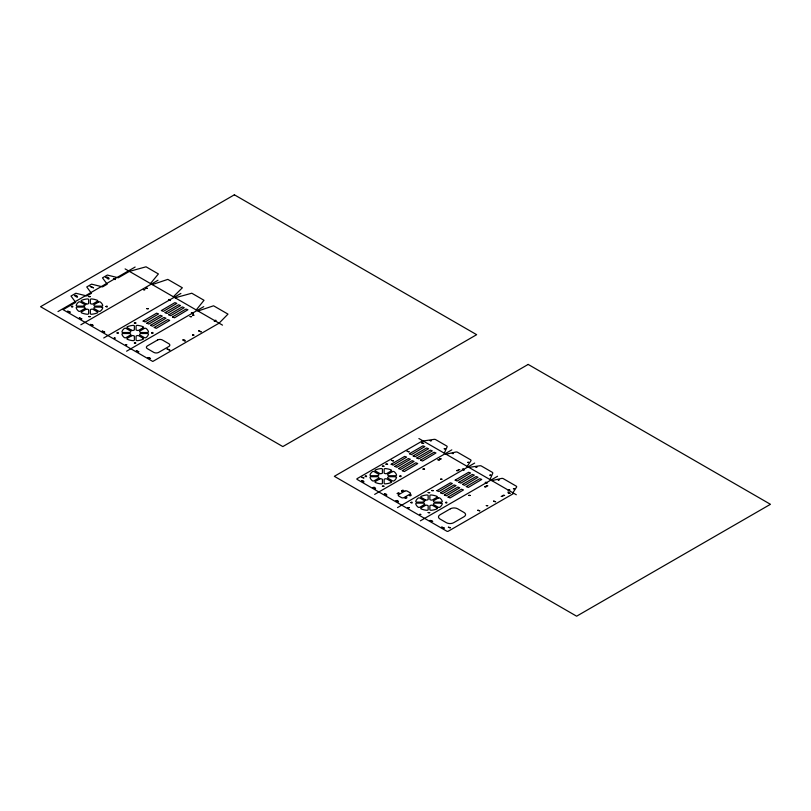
<?xml version="1.0" encoding="UTF-8"?>
<svg xmlns="http://www.w3.org/2000/svg" width="811" height="811" viewBox="0 0 811 811"><rect width="100%" height="100%" fill="white"/><g stroke="black" fill="none" stroke-linecap="round" stroke-linejoin="round"><path stroke-width="1.22" d="M490.016 479.585L492.733 473.249A1.713 0.993 0 0 0 492.287 472.306L481.43 466.041A1.713 0.993 0 0 0 479.788 465.778L468.94 467.41M444.276 453.167L447.094 446.912A1.713 0.993 0 0 0 446.648 445.969L435.679 439.633A1.713 0.993 0 0 0 434.037 439.369L423.768 440.92A1.024 0.598 0 0 1 423.22 440.91A1.024 0.598 0 0 0 422.196 441.062L357.164 478.612A1.024 0.598 0 0 0 357.164 479.443L446.82 531.205A1.024 0.598 0 0 0 448.28 531.205L513.13 493.767A1.024 0.598 0 0 0 513.241 492.997A1.024 0.598 0 0 1 513.11 492.439L516.546 487.137A1.713 0.993 0 0 0 516.151 486.093L503.307 478.672A1.713 0.993 0 0 0 501.472 478.449L491.811 480.619M467.146 466.376L470.907 460.8A1.713 0.993 0 0 0 470.522 459.746L457.556 452.264A1.713 0.993 0 0 0 455.731 452.041L446.07 454.211M196.221 309.964L204.017 300.283L191.781 293.217L175.146 297.789M150.481 283.546L158.398 273.946L146.041 266.809L129.405 271.381L118.325 277.778L107.336 275.061L102.49 277.859L107.194 284.205L102.571 286.871L91.582 284.154L86.736 286.952L91.45 293.298L86.828 295.964L75.839 293.247L70.993 296.045L75.697 302.381L63.096 309.67L152.782 361.453L219.092 323.163L227.982 314.121L213.567 305.798L198.016 310.998M173.351 296.755L182.353 287.783L167.816 279.389L152.275 284.59M57.986 311.576L135.143 267.032M80.857 324.785L158.013 280.241M103.727 337.984L180.883 293.44M126.597 351.193L203.754 306.649M374.652 494.406L451.808 449.862M397.522 507.605L474.678 463.061M420.392 520.814L497.548 476.27M125.097 268.897L222.498 325.13M418.892 438.518L516.293 494.751M88.622 316.584L90.335 316.625L88.632 316.513M134.362 342.992C136.542 344.675 135.984 341.167 134.362 342.992M382.417 486.205L384.13 486.245L382.417 486.164M428.157 512.613L429.871 512.653L428.178 512.542M88.622 296.573L90.335 296.623L88.632 296.502M134.362 322.981L136.076 323.031L134.373 322.95M382.417 466.193L384.13 466.244L382.417 466.163M385.945 464.156L387.658 464.206L385.955 464.125M428.157 492.601L429.871 492.652L428.167 492.571M431.685 490.564L433.398 490.614L431.705 490.503M397.248 493.595C399.762 494.781 399.478 490.99 397.248 493.564M401.597 491.081C404.071 492.287 403.868 488.475 401.607 491.03M405.064 498.106C407.467 499.363 407.477 495.44 405.064 498.076M409.413 495.592C411.927 496.788 411.582 492.997 409.423 495.541M114.239 338.086L115.304 338.126L114.25 338.035M125.867 344.797L126.932 344.837L125.877 344.756M143.456 289.669L144.997 289.699L143.466 289.639M145.879 288.27L147.42 288.3L145.889 288.24M146.781 308.646L148.322 308.687L146.781 308.646M190.098 316.594L191.639 316.625L190.109 316.564M192.521 315.195L194.062 315.226L192.521 315.165M192.521 335.055L194.062 335.125L192.531 334.994M408.004 507.696L409.129 507.727L408.004 507.696M419.632 514.417L420.757 514.438L419.632 514.417M422.997 469.072L424.538 469.103L422.997 469.072M430.165 440.667L431.29 440.687L430.165 440.667M437.981 459.817L439.521 459.847L437.981 459.817M439.674 458.844L441.214 458.874L439.684 458.813M440.576 479.22L442.117 479.25L440.576 479.189M444.256 448.797L445.381 448.828L444.256 448.777M452.376 453.491L453.501 453.511L452.386 453.471M456.603 470.573L458.144 470.603L456.603 470.573M458.296 469.589L459.837 469.62L458.306 469.559M467.785 462.382L468.91 462.432L467.795 462.341M468.616 495.409L470.157 495.45L468.616 495.409M475.905 467.075L477.03 467.126L475.915 467.024M484.623 486.742L486.154 486.813L484.633 486.681M486.316 485.769L487.857 485.799L486.316 485.738M486.316 505.628L487.857 505.689L486.326 505.567M489.925 475.165L491.05 475.195L489.925 475.145M498.116 479.899L499.252 479.919L498.126 479.879M501.33 496.393L502.871 496.423L501.34 496.362M503.023 495.409L504.564 495.45L503.023 495.409M513.454 488.749L514.579 488.8L513.464 488.709M67.749 311.231L70.293 312.205L67.749 311.211M74.47 295.528C79.995 300.05 76.964 293.977 74.48 295.508M79.377 317.942L81.921 318.916L79.387 317.922M90.224 286.435L93.559 287.864L90.244 286.374M90.619 324.441L93.164 325.404L90.629 324.39M105.967 277.342C110.904 281.893 109.232 275.912 105.967 277.321M102.247 331.152L104.791 332.115L102.257 331.111M136.36 350.849L138.904 351.812L136.37 350.828M147.987 357.56L150.542 358.523L147.997 357.539M167.167 349.044L169.773 350.048L167.167 349.044M182.911 339.961C187.361 343.459 184.726 338.44 182.911 339.961M198.665 330.868L201.27 331.871L198.675 330.817M361.513 480.852C366.014 484.37 363.298 479.21 361.513 480.852M361.97 477.365L364.027 477.943L361.97 477.344M373.141 487.563C377.784 491.06 374.692 485.941 373.141 487.563M384.384 494.061C388.854 497.548 386.259 492.48 384.384 494.031M391.399 460.374L393.467 460.942L391.419 460.324M396.011 500.772C400.31 504.26 398.181 499.221 396.011 500.742M407.152 451.281L409.21 451.849L407.152 451.251M421.69 442.887L423.747 443.455L421.7 442.836M430.124 520.469L432.739 521.443L430.134 520.419M441.752 527.18L444.367 528.154L441.762 527.13M448.402 527.272L450.46 527.839L448.412 527.221M477.841 510.271L479.899 510.849L477.841 510.251M493.585 501.178L495.643 501.756L493.605 501.127M508.122 492.784L510.18 493.362L508.132 492.764M71.419 306.629C73.477 308.383 73.193 304.855 71.419 306.629M117.048 332.966C119.187 334.7 118.649 331.192 117.048 332.966M365.214 476.25C367.221 477.983 366.947 474.577 365.234 476.179M410.842 502.587C412.829 504.32 412.617 500.904 410.863 502.516M105.947 306.558C107.934 308.292 107.691 304.885 105.967 306.487M151.687 332.966C153.796 334.72 153.35 331.162 151.687 332.966M399.742 476.179C401.79 477.932 401.516 474.405 399.742 476.179M445.482 502.587C447.52 504.31 447.216 500.894 445.503 502.516M143.152 321.065L145.169 321.926L158.571 313.898L156.584 313.198L143.152 321.065M146.862 323.204L148.869 324.055L162.291 316.067L160.325 315.317L146.862 323.204M150.562 325.343L152.569 326.194L165.991 318.206L163.994 317.466L150.572 325.312M154.262 327.482L156.28 328.333L169.702 320.375L167.695 319.605L154.272 327.451M161.399 310.532L163.406 311.394L176.818 303.365L174.872 302.645L161.399 310.532M165.099 312.671L167.117 313.522L180.539 305.534L178.572 304.784L165.12 312.61M168.81 314.81L170.817 315.661L184.249 307.704L182.272 306.923L168.81 314.78M172.51 316.949L174.517 317.8L187.919 309.751L185.942 309.072L172.52 316.919M391.206 464.277L393.213 465.139L406.625 457.11L404.638 456.411L391.216 464.247M394.906 466.416L396.924 467.268L410.336 459.249L408.339 458.55L394.916 466.386M398.617 468.555L400.624 469.407L414.036 461.388L412.079 460.668L398.617 468.555M402.317 470.694L404.324 471.546L417.746 463.557L415.79 462.797L402.337 470.633M409.454 453.744L411.461 454.596L424.873 446.577L422.886 445.878L409.464 453.714M413.154 455.883L415.161 456.735L428.573 448.716L426.586 448.007L413.154 455.883M416.854 458.022L418.871 458.874L432.293 450.886L430.327 450.135L416.874 457.962M420.564 460.161L422.572 461.013L435.963 452.964L434.027 452.264L420.564 460.131M436.947 490.685L438.964 491.547L452.356 483.498L450.379 482.819L436.957 490.665M440.657 492.824L442.664 493.686L456.056 485.637L454.079 484.958L440.657 492.794M444.357 494.963L446.364 495.815L459.776 487.796L457.83 487.076L444.377 494.903M448.057 497.102L450.075 497.954L463.476 489.935L461.489 489.226L448.067 497.072M455.194 480.153L457.201 481.014L470.603 472.965L468.626 472.286L455.214 480.102M458.894 482.292L460.912 483.143L474.323 475.124L472.326 474.425L458.904 482.261M462.605 484.431L464.612 485.282L478.024 477.263L476.067 476.544L462.605 484.4M466.305 486.57L468.312 487.421L481.734 479.433L479.737 478.693L466.315 486.539M234.379 194.802L40.55 306.7L282.826 446.577L476.655 334.679L234.379 194.802M84.76 308.626L80.34 311.171A1.196 0.689 0 0 1 78.515 311.089A13.432 7.755 0 0 1 76.234 307.906A1.196 0.689 0 0 1 77.42 307.095L83.665 307.095A1.196 0.689 0 0 1 84.79 307.562A4.967 2.869 0 0 0 84.993 307.835A1.196 0.689 0 0 1 84.76 308.626M97.401 301.327L92.981 303.882A1.196 0.689 0 0 1 91.613 304.013A4.967 2.869 0 0 0 91.136 303.902A1.196 0.689 0 0 1 90.335 303.243L90.335 299.644A1.196 0.689 0 0 1 91.734 298.955A13.432 7.755 0 0 1 97.239 300.273A1.196 0.689 0 0 1 97.401 301.327M85.966 309.326L81.556 311.87A1.196 0.689 0 0 0 81.708 312.924A13.432 7.755 0 0 0 87.223 314.242A1.196 0.689 0 0 0 88.622 313.563L88.622 309.964A1.196 0.689 0 0 0 87.821 309.305A4.967 2.869 0 0 1 87.335 309.194A1.196 0.689 0 0 0 85.966 309.326M98.607 302.027L94.198 304.581A1.196 0.689 0 0 0 93.954 305.362A4.967 2.869 0 0 1 94.157 305.646A1.196 0.689 0 0 0 95.292 306.112L101.537 306.112A1.196 0.689 0 0 0 102.713 305.301A13.432 7.755 0 0 0 100.432 302.118A1.196 0.689 0 0 0 98.607 302.027M130.5 335.034L126.09 337.589A1.196 0.689 0 0 1 124.255 337.498A13.432 7.755 0 0 1 121.974 334.314A1.196 0.689 0 0 1 123.16 333.503L129.405 333.503A1.196 0.689 0 0 1 130.53 333.97A4.967 2.869 0 0 0 130.733 334.244A1.196 0.689 0 0 1 130.5 335.034M143.141 327.735L138.722 330.29A1.196 0.689 0 0 1 137.363 330.422A4.967 2.869 0 0 0 136.877 330.31A1.196 0.689 0 0 1 136.076 329.651L136.076 326.052A1.196 0.689 0 0 1 137.475 325.363A13.432 7.755 0 0 1 142.989 326.681A1.196 0.689 0 0 1 143.141 327.735M131.717 335.734L127.297 338.288A1.196 0.689 0 0 0 127.449 339.343A13.432 7.755 0 0 0 132.963 340.661A1.196 0.689 0 0 0 134.362 339.971L134.362 336.372A1.196 0.689 0 0 0 133.562 335.713A4.967 2.869 0 0 1 133.075 335.602A1.196 0.689 0 0 0 131.717 335.734M144.348 328.435L139.938 330.989A1.196 0.689 0 0 0 139.705 331.78A4.967 2.869 0 0 1 139.908 332.054A1.196 0.689 0 0 0 141.033 332.52L147.278 332.52A1.196 0.689 0 0 0 148.464 331.709A13.432 7.755 0 0 0 146.173 328.526A1.196 0.689 0 0 0 144.348 328.435M157.577 340.012L147.399 345.891A3.426 1.977 0 0 0 147.399 348.689L153.806 352.39A3.426 1.977 0 0 0 158.652 352.39L168.83 346.51A3.426 1.977 0 0 0 168.83 343.712L162.423 340.012A3.426 1.977 0 0 0 157.577 340.012M215.016 320.386L214.286 321.42L216.081 320.386L215.016 320.386M528.174 364.423L334.345 476.321L576.621 616.198L770.45 504.3L528.174 364.423M378.555 478.247L374.135 480.801A1.196 0.689 0 0 1 372.31 480.71A13.432 7.755 0 0 1 370.029 477.527A1.196 0.689 0 0 1 371.215 476.716L377.46 476.716A1.196 0.689 0 0 1 378.585 477.182A4.967 2.869 0 0 0 378.788 477.456A1.196 0.689 0 0 1 378.555 478.247M391.196 470.948L386.776 473.502A1.196 0.689 0 0 1 385.418 473.634A4.967 2.869 0 0 0 384.931 473.523A1.196 0.689 0 0 1 384.13 472.864L384.13 469.265A1.196 0.689 0 0 1 385.529 468.576A13.432 7.755 0 0 1 391.034 469.893A1.196 0.689 0 0 1 391.196 470.948M379.761 478.946L375.351 481.491A1.196 0.689 0 0 0 375.503 482.555A13.432 7.755 0 0 0 381.018 483.863A1.196 0.689 0 0 0 382.417 483.184L382.417 479.585A1.196 0.689 0 0 0 381.616 478.926A4.967 2.869 0 0 1 381.129 478.814A1.196 0.689 0 0 0 379.761 478.946M392.402 471.647L387.993 474.202A1.196 0.689 0 0 0 387.759 474.982A4.967 2.869 0 0 1 387.952 475.266A1.196 0.689 0 0 0 389.087 475.733L395.332 475.733A1.196 0.689 0 0 0 396.508 474.922A13.432 7.755 0 0 0 394.227 471.738A1.196 0.689 0 0 0 392.402 471.647M404.79 491.121L398.738 494.619A1.713 0.993 0 0 0 398.738 496.018L401.506 497.619A1.713 0.993 0 0 0 403.929 497.619L409.991 494.122A1.713 0.993 0 0 0 409.991 492.723L407.213 491.121A1.713 0.993 0 0 0 404.79 491.121M424.295 504.655L419.885 507.21A1.196 0.689 0 0 1 418.06 507.118A13.432 7.755 0 0 1 415.769 503.935A1.196 0.689 0 0 1 416.955 503.124L423.2 503.124A1.196 0.689 0 0 1 424.325 503.59A4.967 2.869 0 0 0 424.528 503.864A1.196 0.689 0 0 1 424.295 504.655M436.936 497.356L432.516 499.911A1.196 0.689 0 0 1 431.158 500.042A4.967 2.869 0 0 0 430.671 499.931A1.196 0.689 0 0 1 429.871 499.272L429.871 495.673A1.196 0.689 0 0 1 431.27 494.984A13.432 7.755 0 0 1 436.784 496.302A1.196 0.689 0 0 1 436.936 497.356M425.511 505.354L421.091 507.909A1.196 0.689 0 0 0 421.244 508.963A13.432 7.755 0 0 0 426.758 510.281A1.196 0.689 0 0 0 428.157 509.592L428.157 505.993A1.196 0.689 0 0 0 427.356 505.334A4.967 2.869 0 0 1 426.87 505.223A1.196 0.689 0 0 0 425.511 505.354M438.143 498.055L433.733 500.61A1.196 0.689 0 0 0 433.5 501.401A4.967 2.869 0 0 1 433.703 501.674A1.196 0.689 0 0 0 434.828 502.141L441.072 502.141A1.196 0.689 0 0 0 442.259 501.33A13.432 7.755 0 0 0 439.978 498.147A1.196 0.689 0 0 0 438.143 498.055M450.399 508.801L439.978 514.813A5.14 2.97 0 0 0 439.978 519.01L446.395 522.71A5.14 2.97 0 0 0 453.663 522.71L464.074 516.698A5.14 2.97 0 0 0 464.074 512.501L457.668 508.801A5.14 2.97 0 0 0 450.399 508.801M508.811 490.006L508.081 491.04L509.876 490.006L508.811 490.006M114.473 278.548L113.408 278.548L115.203 279.582L114.473 278.548M169.611 299.533L168.536 299.533L170.33 300.567L169.611 299.533M83.665 306.112L77.42 306.112A1.196 0.689 0 0 1 76.234 305.301A13.432 7.755 0 0 1 78.515 302.118A1.196 0.689 0 0 1 80.34 302.027L84.76 304.581A1.196 0.689 0 0 1 84.993 305.362A4.967 2.869 0 0 0 84.79 305.646A1.196 0.689 0 0 1 83.665 306.112M101.537 307.095L95.292 307.095A1.196 0.689 0 0 0 94.157 307.562A4.967 2.869 0 0 1 93.954 307.835A1.196 0.689 0 0 0 94.198 308.626L98.607 311.171A1.196 0.689 0 0 0 100.432 311.089A13.432 7.755 0 0 0 102.713 307.906A1.196 0.689 0 0 0 101.537 307.095M192.481 312.742L191.406 312.742L193.2 313.776L192.481 312.742M129.405 332.52L123.16 332.52A1.196 0.689 0 0 1 121.974 331.709A13.432 7.755 0 0 1 124.255 328.526A1.196 0.689 0 0 1 126.09 328.435L130.5 330.989A1.196 0.689 0 0 1 130.733 331.78A4.967 2.869 0 0 0 130.53 332.054A1.196 0.689 0 0 1 129.405 332.52M147.278 333.503L141.033 333.503A1.196 0.689 0 0 0 139.908 333.97A4.967 2.869 0 0 1 139.705 334.244A1.196 0.689 0 0 0 139.938 335.034L144.348 337.589A1.196 0.689 0 0 0 146.173 337.498A13.432 7.755 0 0 0 148.464 334.314A1.196 0.689 0 0 0 147.278 333.503M463.405 469.153L462.331 469.153L464.125 470.187L463.405 469.153M377.46 475.733L371.215 475.733A1.196 0.689 0 0 1 370.029 474.922A13.432 7.755 0 0 1 372.31 471.738A1.196 0.689 0 0 1 374.135 471.647L378.555 474.202A1.196 0.689 0 0 1 378.788 474.982A4.967 2.869 0 0 0 378.585 475.266A1.196 0.689 0 0 1 377.46 475.733M395.332 476.716L389.087 476.716A1.196 0.689 0 0 0 387.952 477.182A4.967 2.869 0 0 1 387.759 477.456A1.196 0.689 0 0 0 387.993 478.247L392.402 480.801A1.196 0.689 0 0 0 394.227 480.71A13.432 7.755 0 0 0 396.508 477.527A1.196 0.689 0 0 0 395.332 476.716M486.276 482.363L485.211 482.363L486.995 483.397L486.276 482.363M423.2 502.141L416.955 502.141A1.196 0.689 0 0 1 415.769 501.33A13.432 7.755 0 0 1 418.06 498.147A1.196 0.689 0 0 1 419.885 498.055L424.295 500.61A1.196 0.689 0 0 1 424.528 501.401A4.967 2.869 0 0 0 424.325 501.674A1.196 0.689 0 0 1 423.2 502.141M441.072 503.124L434.828 503.124A1.196 0.689 0 0 0 433.703 503.59A4.967 2.869 0 0 1 433.5 503.864A1.196 0.689 0 0 0 433.733 504.655L438.143 507.21A1.196 0.689 0 0 0 439.978 507.118A13.432 7.755 0 0 0 442.259 503.935A1.196 0.689 0 0 0 441.072 503.124M85.966 303.882L81.556 301.327A1.196 0.689 0 0 1 81.708 300.273A13.432 7.755 0 0 1 87.223 298.955A1.196 0.689 0 0 1 88.622 299.644L88.622 303.243A1.196 0.689 0 0 1 87.821 303.902A4.967 2.869 0 0 0 87.335 304.013A1.196 0.689 0 0 1 85.966 303.882M131.717 330.29L127.297 327.735A1.196 0.689 0 0 1 127.449 326.681A13.432 7.755 0 0 1 132.963 325.363A1.196 0.689 0 0 1 134.362 326.052L134.362 329.651A1.196 0.689 0 0 1 133.562 330.31A4.967 2.869 0 0 0 133.075 330.422A1.196 0.689 0 0 1 131.717 330.29M379.761 473.502L375.351 470.948A1.196 0.689 0 0 1 375.503 469.893A13.432 7.755 0 0 1 381.018 468.576A1.196 0.689 0 0 1 382.417 469.265L382.417 472.864A1.196 0.689 0 0 1 381.616 473.523A4.967 2.869 0 0 0 381.129 473.634A1.196 0.689 0 0 1 379.761 473.502M425.511 499.911L421.091 497.356A1.196 0.689 0 0 1 421.244 496.302A13.432 7.755 0 0 1 426.758 494.984A1.196 0.689 0 0 1 428.157 495.673L428.157 499.272A1.196 0.689 0 0 1 427.356 499.931A4.967 2.869 0 0 0 426.87 500.042A1.196 0.689 0 0 1 425.511 499.911M97.401 311.87L92.981 309.326A1.196 0.689 0 0 0 91.613 309.194A4.967 2.869 0 0 1 91.136 309.305A1.196 0.689 0 0 0 90.335 309.964L90.335 313.563A1.196 0.689 0 0 0 91.734 314.242A13.432 7.755 0 0 0 97.239 312.924A1.196 0.689 0 0 0 97.401 311.87M143.141 338.288L138.722 335.734A1.196 0.689 0 0 0 137.363 335.602A4.967 2.869 0 0 1 136.877 335.713A1.196 0.689 0 0 0 136.076 336.372L136.076 339.971A1.196 0.689 0 0 0 137.475 340.661A13.432 7.755 0 0 0 142.989 339.343A1.196 0.689 0 0 0 143.141 338.288M391.196 481.491L386.776 478.946A1.196 0.689 0 0 0 385.418 478.814A4.967 2.869 0 0 1 384.931 478.926A1.196 0.689 0 0 0 384.13 479.585L384.13 483.184A1.196 0.689 0 0 0 385.529 483.863A13.432 7.755 0 0 0 391.034 482.555A1.196 0.689 0 0 0 391.196 481.491M436.936 507.909L432.516 505.354A1.196 0.689 0 0 0 431.158 505.223A4.967 2.869 0 0 1 430.671 505.334A1.196 0.689 0 0 0 429.871 505.993L429.871 509.592A1.196 0.689 0 0 0 431.27 510.281A13.432 7.755 0 0 0 436.784 508.963A1.196 0.689 0 0 0 436.936 507.909"/></g></svg>
